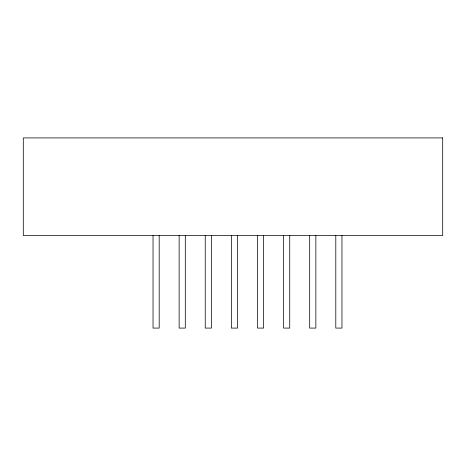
<?xml version="1.0" encoding="UTF-8"?>
<svg xmlns="http://www.w3.org/2000/svg" width="466" height="466" viewBox="0 0 466 466"><rect width="100%" height="100%" fill="white"/><g stroke="black" fill="none" stroke-linecap="round" stroke-linejoin="round"><path stroke-width="0.7" d="M341.962 235.569L341.962 328.087L335.794 328.087L335.794 235.569M315.855 235.569L315.855 328.087L309.686 328.087L309.686 235.569M289.741 235.569L289.741 328.087L283.573 328.087L283.573 235.569M263.634 235.569L263.634 328.087L257.465 328.087L257.465 235.569M237.52 235.569L237.52 328.087L231.357 328.087L231.357 235.569M211.413 235.569L211.413 328.087L205.244 328.087L205.244 235.569M185.305 235.569L185.305 328.087L179.136 328.087L179.136 235.569M159.191 235.569L159.191 328.087L153.029 328.087L153.029 235.569M442.7 137.913L23.3 137.913L23.3 235.569L442.7 235.569L442.7 137.913"/></g></svg>
